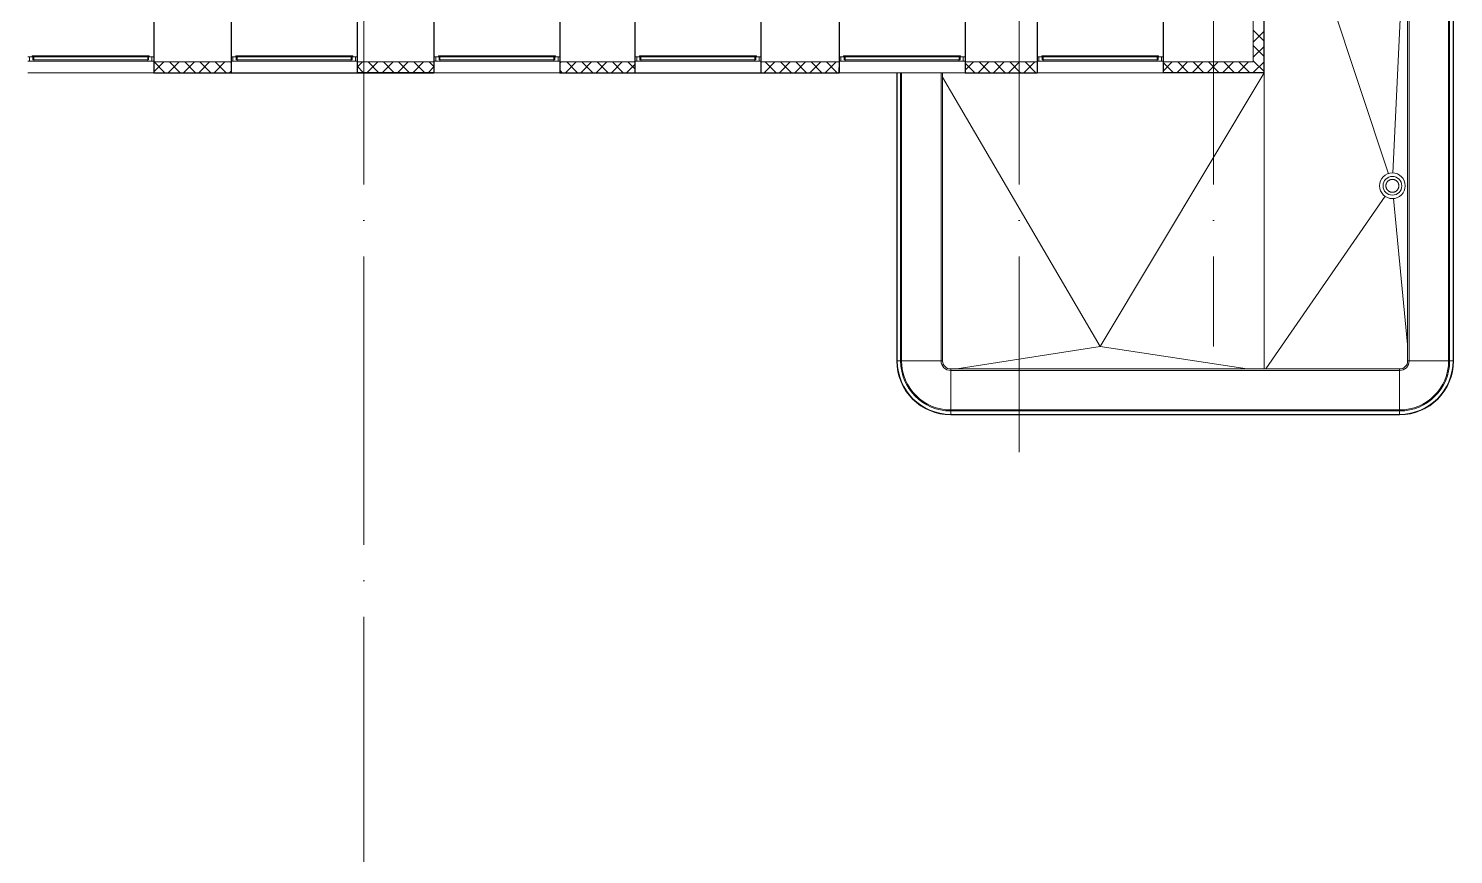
# Model space of a CAD drawing. Header units: millimetres. Extents: x -1073752 to 1436911, y -1379358 to 94781.
# Drawn here: x -878302 to -858517, y -1106937 to -1095475 of the extents above; entities that cross this region are included whole.
import ezdxf

# ---------------------------------------------------------------- set-up
doc = ezdxf.new("R2010")
doc.units = ezdxf.units.MM
doc.linetypes.add('ADSK_Линия сетки', pattern=[25, 20, -2.5, 0, -2.5])
for name, color, linetype, lineweight in [('_ Окна', 7, 'Continuous', 9), ('Крыша', 7, 'Continuous', 9), ('Оборудование', 7, 'Continuous', 18), ('Ограждение', 252, 'Continuous', 9), ('Окна', 7, 'Continuous', 9), ('Оси', 252, 'Continuous', 9), ('Стены внутренние', 7, 'Continuous', 18), ('Стены наружные', 7, 'Continuous', 18), ('Стены штриховка', 7, 'Continuous', 9)]:
    doc.layers.add(name, color=color, linetype=linetype, lineweight=lineweight)

# ---------------------------------------------------------------- blocks, each defined once
blk = doc.blocks.new('3 этаж')
at = {"layer": '_ Окна', "color": 251, "true_color": 0x636466}
for p, q in [((288306, 17355), (288281, 17355)), ((288281, 17297), (288306, 17297)), ((288306, 17297), (288306, 17355)), ((290031, 17355), (290006, 17355)), ((290006, 17355), (290006, 17297)), ((290006, 17297), (290031, 17297)), ((291131, 17355), (291106, 17355)), ((291106, 17297), (291131, 17297)), ((291131, 17297), (291131, 17355)), ((292856, 17355), (292831, 17355)), ((292831, 17355), (292831, 17297)), ((292831, 17297), (292856, 17297)), ((293946, 17355), (293921, 17355)), ((293921, 17297), (293946, 17297)), ((293946, 17297), (293946, 17355)), ((295671, 17355), (295646, 17355)), ((295646, 17355), (295646, 17297)), ((295646, 17297), (295671, 17297)), ((296736, 17355), (296711, 17355)), ((296711, 17297), (296736, 17297)), ((296736, 17297), (296736, 17355)), ((298461, 17355), (298436, 17355)), ((298436, 17355), (298436, 17297)), ((298436, 17297), (298461, 17297)), ((299571, 17355), (299546, 17355)), ((299546, 17297), (299571, 17297)), ((299571, 17297), (299571, 17355)), ((301296, 17355), (301271, 17355)), ((301271, 17355), (301271, 17297)), ((301271, 17297), (301296, 17297)), ((302321, 17355), (302296, 17355)), ((302296, 17297), (302321, 17297)), ((302321, 17297), (302321, 17355)), ((304046, 17355), (304021, 17355)), ((304021, 17355), (304021, 17297)), ((304021, 17297), (304046, 17297))]:
    blk.add_line(p, q, dxfattribs=at)
at = {"layer": '_ Окна', "color": 251, "lineweight": 18, "true_color": 0x636466}
for p, q in [((288344, 17355), (288306, 17355)), ((288306, 17355), (288306, 17297)), ((288306, 17297), (288365, 17297)), ((288352, 17314), (288352, 17355)), ((288364, 17314), (288352, 17314)), ((288365, 17297), (288370, 17314)), ((289942, 17314), (289946, 17297)), ((289946, 17297), (290006, 17297)), ((289960, 17314), (289948, 17314)), ((289960, 17355), (289960, 17314)), ((290006, 17355), (289968, 17355)), ((290006, 17297), (290006, 17355)), ((291169, 17355), (291131, 17355)), ((291131, 17355), (291131, 17297)), ((291131, 17297), (291190, 17297)), ((291177, 17314), (291177, 17355)), ((291189, 17314), (291177, 17314)), ((291190, 17297), (291195, 17314)), ((292767, 17314), (292771, 17297)), ((292771, 17297), (292831, 17297)), ((292785, 17314), (292773, 17314)), ((292785, 17355), (292785, 17314)), ((292831, 17355), (292793, 17355)), ((292831, 17297), (292831, 17355)), ((293984, 17355), (293946, 17355)), ((293946, 17355), (293946, 17297)), ((293946, 17297), (294005, 17297)), ((293992, 17314), (293992, 17355)), ((294004, 17314), (293992, 17314)), ((294005, 17297), (294010, 17314)), ((295582, 17314), (295586, 17297)), ((295586, 17297), (295646, 17297)), ((295600, 17314), (295588, 17314)), ((295600, 17355), (295600, 17314)), ((295646, 17355), (295608, 17355)), ((295646, 17297), (295646, 17355)), ((296774, 17355), (296736, 17355)), ((296736, 17355), (296736, 17297)), ((296736, 17297), (296795, 17297)), ((296782, 17314), (296782, 17355)), ((296794, 17314), (296782, 17314)), ((296795, 17297), (296800, 17314)), ((298372, 17314), (298376, 17297)), ((298376, 17297), (298436, 17297)), ((298390, 17314), (298378, 17314)), ((298390, 17355), (298390, 17314)), ((298436, 17355), (298398, 17355)), ((298436, 17297), (298436, 17355)), ((299609, 17355), (299571, 17355)), ((299571, 17355), (299571, 17297)), ((299571, 17297), (299630, 17297)), ((299617, 17314), (299617, 17355)), ((299629, 17314), (299617, 17314)), ((299630, 17297), (299635, 17314)), ((301207, 17314), (301211, 17297)), ((301211, 17297), (301271, 17297)), ((301225, 17314), (301213, 17314)), ((301225, 17355), (301225, 17314)), ((301271, 17355), (301233, 17355)), ((301271, 17297), (301271, 17355)), ((302359, 17355), (302321, 17355)), ((302321, 17355), (302321, 17297)), ((302321, 17297), (302380, 17297)), ((302367, 17314), (302367, 17355)), ((302379, 17314), (302367, 17314)), ((302380, 17297), (302385, 17314)), ((303957, 17314), (303961, 17297)), ((303961, 17297), (304021, 17297)), ((303975, 17314), (303963, 17314)), ((303975, 17355), (303975, 17314)), ((304021, 17355), (303983, 17355)), ((304021, 17297), (304021, 17355))]:
    blk.add_line(p, q, dxfattribs=at)
at = {"layer": 'Крыша', "color": 251, "true_color": 0x636466}
for p, q in [((305448, 20927), (307172, 15734)), ((307236, 15743), (307440, 20143)), ((303173, 13335), (300984, 17073)), ((305448, 17135), (303173, 13335)), ((305446, 17135), (305448, 17135)), ((305448, 17135), (305448, 17135)), ((305448, 17135), (305448, 13025)), ((307128, 15422), (305473, 13025)), ((307245, 15391), (307440, 13365)), ((307440, 13365), (307245, 15391)), ((303173, 13335), (301181, 13025)), ((305210, 13025), (303173, 13335))]:
    blk.add_line(p, q, dxfattribs=at)
at = {"layer": 'Оборудование', "color": 251, "true_color": 0x636466}
for p, q in [((307164, 15630), (307162, 15627)), ((307167, 15632), (307164, 15630)), ((307170, 15635), (307167, 15632)), ((307172, 15637), (307170, 15635)), ((307175, 15639), (307172, 15637)), ((307178, 15641), (307175, 15639)), ((307181, 15643), (307178, 15641)), ((307184, 15645), (307181, 15643)), ((307188, 15647), (307184, 15645)), ((307191, 15648), (307188, 15647)), ((307194, 15650), (307191, 15648)), ((307197, 15651), (307194, 15650)), ((307201, 15652), (307197, 15651)), ((307204, 15653), (307201, 15652)), ((307208, 15654), (307204, 15653)), ((307211, 15655), (307208, 15654)), ((307215, 15655), (307211, 15655)), ((307218, 15656), (307215, 15655)), ((307222, 15656), (307218, 15656)), ((307226, 15656), (307222, 15656)), ((307229, 15656), (307226, 15656)), ((307233, 15656), (307229, 15656)), ((307236, 15656), (307233, 15656)), ((307240, 15656), (307236, 15656)), ((307243, 15655), (307240, 15656)), ((307247, 15654), (307243, 15655)), ((307250, 15654), (307247, 15654)), ((307254, 15653), (307250, 15654)), ((307257, 15652), (307254, 15653)), ((307261, 15650), (307257, 15652)), ((307264, 15649), (307261, 15650)), ((307267, 15647), (307264, 15649)), ((307270, 15646), (307267, 15647)), ((307274, 15644), (307270, 15646)), ((307277, 15642), (307274, 15644)), ((307280, 15640), (307277, 15642)), ((307283, 15638), (307280, 15640)), ((307285, 15636), (307283, 15638)), ((307288, 15633), (307285, 15636)), ((307291, 15631), (307288, 15633)), ((307293, 15628), (307291, 15631)), ((307139, 15576), (307138, 15572)), ((307138, 15572), (307138, 15568)), ((307138, 15568), (307138, 15567)), ((307138, 15567), (307138, 15563)), ((307138, 15563), (307139, 15559)), ((307140, 15583), (307139, 15579)), ((307139, 15579), (307139, 15576)), ((307139, 15559), (307139, 15556)), ((307139, 15556), (307139, 15552)), ((307139, 15552), (307140, 15549)), ((307141, 15590), (307140, 15586)), ((307140, 15586), (307140, 15583)), ((307140, 15549), (307141, 15545)), ((307142, 15593), (307141, 15590)), ((307141, 15545), (307142, 15542)), ((307143, 15597), (307142, 15593)), ((307142, 15542), (307143, 15538)), ((307145, 15600), (307143, 15597)), ((307143, 15538), (307144, 15535)), ((307144, 15535), (307145, 15532)), ((307146, 15603), (307145, 15600)), ((307145, 15532), (307147, 15528)), ((307148, 15607), (307146, 15603)), ((307147, 15528), (307148, 15525)), ((307149, 15610), (307148, 15607)), ((307148, 15525), (307150, 15522)), ((307151, 15613), (307149, 15610)), ((307150, 15522), (307152, 15519)), ((307153, 15616), (307151, 15613)), ((307152, 15519), (307154, 15516)), ((307155, 15619), (307153, 15616)), ((307154, 15516), (307156, 15513)), ((307157, 15622), (307155, 15619)), ((307156, 15513), (307158, 15510)), ((307159, 15625), (307157, 15622)), ((307158, 15510), (307161, 15507)), ((307162, 15627), (307159, 15625)), ((307161, 15507), (307163, 15505)), ((307163, 15505), (307166, 15502)), ((307166, 15502), (307168, 15500)), ((307168, 15500), (307171, 15497)), ((307171, 15497), (307174, 15495)), ((307174, 15495), (307177, 15493)), ((307177, 15493), (307180, 15491)), ((307180, 15491), (307183, 15489)), ((307183, 15489), (307186, 15487)), ((307186, 15487), (307189, 15486)), ((307189, 15486), (307192, 15484)), ((307192, 15484), (307196, 15483)), ((307196, 15483), (307199, 15482)), ((307199, 15482), (307202, 15480)), ((307202, 15480), (307206, 15479)), ((307206, 15479), (307209, 15479)), ((307209, 15479), (307213, 15478)), ((307213, 15478), (307216, 15477)), ((307216, 15477), (307220, 15477)), ((307220, 15477), (307224, 15477)), ((307224, 15477), (307227, 15477)), ((307227, 15477), (307231, 15477)), ((307231, 15477), (307234, 15477)), ((307234, 15477), (307238, 15477)), ((307238, 15477), (307241, 15478)), ((307241, 15478), (307245, 15478)), ((307245, 15478), (307249, 15479)), ((307249, 15479), (307252, 15480)), ((307252, 15480), (307255, 15481)), ((307255, 15481), (307259, 15482)), ((307259, 15482), (307262, 15483)), ((307262, 15483), (307266, 15485)), ((307266, 15485), (307269, 15486)), ((307269, 15486), (307272, 15488)), ((307272, 15488), (307275, 15490)), ((307275, 15490), (307278, 15492)), ((307278, 15492), (307281, 15494)), ((307281, 15494), (307284, 15496)), ((307284, 15496), (307287, 15498)), ((307287, 15498), (307289, 15501)), ((307289, 15501), (307292, 15503)), ((307292, 15503), (307294, 15506)), ((307296, 15626), (307293, 15628)), ((307294, 15506), (307297, 15509)), ((307298, 15623), (307296, 15626)), ((307297, 15509), (307299, 15511)), ((307300, 15620), (307298, 15623)), ((307299, 15511), (307301, 15514)), ((307302, 15617), (307300, 15620)), ((307301, 15514), (307303, 15517)), ((307304, 15614), (307302, 15617)), ((307303, 15517), (307305, 15520)), ((307306, 15611), (307304, 15614)), ((307305, 15520), (307307, 15523)), ((307308, 15608), (307306, 15611)), ((307307, 15523), (307309, 15527)), ((307309, 15605), (307308, 15608)), ((307311, 15602), (307309, 15605)), ((307309, 15527), (307310, 15530)), ((307310, 15530), (307312, 15533)), ((307312, 15598), (307311, 15602)), ((307313, 15595), (307312, 15598)), ((307312, 15533), (307313, 15536)), ((307315, 15591), (307313, 15595)), ((307313, 15536), (307314, 15540)), ((307314, 15540), (307315, 15543)), ((307315, 15588), (307315, 15591)), ((307316, 15584), (307315, 15588)), ((307315, 15543), (307316, 15547)), ((307317, 15581), (307316, 15584)), ((307316, 15547), (307317, 15550)), ((307317, 15577), (307317, 15581)), ((307318, 15574), (307317, 15577)), ((307317, 15554), (307318, 15557)), ((307317, 15550), (307317, 15554)), ((307318, 15570), (307318, 15574)), ((307318, 15567), (307318, 15570)), ((307318, 15565), (307318, 15567)), ((307318, 15561), (307318, 15565)), ((307318, 15557), (307318, 15561))]:
    blk.add_line(p, q, dxfattribs=at)
for radius, start, end in [(178, 0, 180), (130, 0, 180), (178, 180, 0), (130, 180, 0)]:
    blk.add_arc((307228, 15567), radius, start, end, dxfattribs=at)
at = {"layer": 'Ограждение', "color": 251, "true_color": 0x636466}
for p, q in [((307440, 13137), (307440, 27939)), ((307461, 13137), (307461, 27939)), ((308009, 13137), (308009, 27939)), ((308023, 13137), (308023, 27939)), ((308070, 13137), (308070, 27939)), ((308077, 13137), (308077, 27939)), ((300347, 17135), (300347, 13137)), ((300354, 17135), (300354, 13137)), ((300401, 17135), (300401, 13137)), ((300415, 17135), (300415, 13137)), ((300963, 17135), (300963, 13137)), ((300984, 17135), (300984, 13137)), ((300354, 13137), (300347, 13137)), ((300401, 13137), (300354, 13137)), ((300415, 13137), (300401, 13137)), ((300963, 13137), (300415, 13137)), ((300984, 13137), (300963, 13137)), ((307440, 13137), (307461, 13137)), ((307461, 13137), (308009, 13137)), ((308009, 13137), (308023, 13137)), ((308023, 13137), (308070, 13137)), ((308070, 13137), (308077, 13137)), ((301096, 13025), (307328, 13025)), ((301096, 13025), (301096, 13004)), ((301096, 13004), (307328, 13004)), ((301096, 13004), (301096, 12456)), ((307328, 13025), (307328, 13004)), ((307328, 13004), (307328, 12456)), ((301096, 12456), (307328, 12456)), ((301096, 12456), (301096, 12442)), ((301096, 12442), (307328, 12442)), ((301096, 12442), (301096, 12394)), ((301096, 12394), (307328, 12394)), ((301096, 12394), (301096, 12388)), ((301096, 12388), (307328, 12388)), ((307328, 12456), (307328, 12442)), ((307328, 12442), (307328, 12394)), ((307328, 12394), (307328, 12388))]:
    blk.add_line(p, q, dxfattribs=at)
for centre, radius, start, end in [((301096, 13137), 749, 180, 270), ((301096, 13137), 742, 180, 270), ((301096, 13137), 695, 180, 270), ((301096, 13137), 681, 180, 270), ((301096, 13137), 133, 180, 270), ((301096, 13137), 112, 180, 270), ((307328, 13137), 133, 270, 0), ((307328, 13137), 681, 270, 0), ((307328, 13137), 695, 270, 0), ((307328, 13137), 742, 270, 0), ((307328, 13137), 749, 270, 0), ((307328, 13137), 112, 270, 0)]:
    blk.add_arc(centre, radius, start, end, dxfattribs=at)
at = {"layer": 'Окна', "color": 251, "true_color": 0x636466}
for p, q in [((288344, 17372), (289968, 17372)), ((288344, 17355), (288344, 17372)), ((289968, 17355), (288344, 17355)), ((288364, 17314), (288364, 17355)), ((289948, 17314), (288364, 17314)), ((288365, 17297), (289946, 17297)), ((289948, 17355), (289948, 17314)), ((289968, 17372), (289968, 17355)), ((291169, 17372), (292793, 17372)), ((291169, 17355), (291169, 17372)), ((292793, 17355), (291169, 17355)), ((291189, 17314), (291189, 17355)), ((292773, 17314), (291189, 17314)), ((291190, 17297), (292771, 17297)), ((292773, 17355), (292773, 17314)), ((292793, 17372), (292793, 17355)), ((293984, 17372), (295608, 17372)), ((293984, 17355), (293984, 17372)), ((295608, 17355), (293984, 17355)), ((294004, 17314), (294004, 17355)), ((295588, 17314), (294004, 17314)), ((294005, 17297), (295586, 17297)), ((295588, 17355), (295588, 17314)), ((295608, 17372), (295608, 17355)), ((296774, 17372), (298398, 17372)), ((296774, 17355), (296774, 17372)), ((298398, 17355), (296774, 17355)), ((296794, 17314), (296794, 17355)), ((298378, 17314), (296794, 17314)), ((296795, 17297), (298376, 17297)), ((298378, 17355), (298378, 17314)), ((298398, 17372), (298398, 17355)), ((299609, 17372), (301233, 17372)), ((299609, 17355), (299609, 17372)), ((301233, 17355), (299609, 17355)), ((299629, 17314), (299629, 17355)), ((301213, 17314), (299629, 17314)), ((299630, 17297), (301211, 17297)), ((301213, 17355), (301213, 17314)), ((301233, 17372), (301233, 17355)), ((302359, 17372), (303983, 17372)), ((302359, 17355), (302359, 17372)), ((303983, 17355), (302359, 17355)), ((302379, 17314), (302379, 17355)), ((303963, 17314), (302379, 17314)), ((302380, 17297), (303961, 17297)), ((303963, 17355), (303963, 17314)), ((303983, 17372), (303983, 17355))]:
    blk.add_line(p, q, dxfattribs=at)
at = {"layer": 'Оси', "color": 251, "linetype": 'ADSK_Линия сетки', "ltscale": 200, "true_color": 0x636466}
for p, q in [((292946, 34587), (292946, -31390)), ((302046, 34587), (302046, 11871)), ((304746, 34587), (304746, 13337))]:
    blk.add_line(p, q, dxfattribs=at)
at = {"layer": 'Стены внутренние', "color": 251, "lineweight": 30, "true_color": 0x636466}
for p, q in [((305448, 17135), (305448, 29939)), ((290031, 17837), (290031, 17287)), ((291106, 17837), (291106, 17287)), ((292856, 17837), (292856, 17287)), ((293921, 17837), (293921, 17287)), ((295671, 17837), (295671, 17287)), ((296711, 17837), (296711, 17287)), ((298461, 17837), (298461, 17287)), ((299546, 17837), (299546, 17287)), ((301296, 17837), (301296, 17287)), ((302296, 17837), (302296, 17287)), ((304046, 17837), (304046, 17287)), ((290031, 17287), (290031, 17135)), ((291106, 17287), (291106, 17135)), ((292856, 17287), (292856, 17135)), ((293921, 17287), (293921, 17135)), ((295671, 17287), (295671, 17135)), ((296711, 17287), (296711, 17135)), ((298461, 17287), (298461, 17135)), ((299546, 17287), (299546, 17135)), ((301296, 17287), (301296, 17135)), ((302296, 17287), (302296, 17135)), ((304046, 17287), (304046, 17135)), ((290031, 17135), (291106, 17135)), ((293921, 17135), (292856, 17135)), ((295671, 17135), (296711, 17135)), ((298461, 17135), (299546, 17135)), ((301296, 17135), (302296, 17135)), ((305448, 17135), (304046, 17135))]:
    blk.add_line(p, q, dxfattribs=at)
at = {"layer": 'Стены внутренние', "color": 251, "true_color": 0x636466}
for p, q in [((305296, 17287), (305296, 29787)), ((290031, 17287), (291106, 17287)), ((291106, 17287), (290031, 17287)), ((292856, 17287), (293921, 17287)), ((293921, 17287), (292856, 17287)), ((295671, 17287), (296711, 17287)), ((296711, 17287), (295671, 17287)), ((298461, 17287), (299546, 17287)), ((299546, 17287), (298461, 17287)), ((301296, 17287), (302296, 17287)), ((302296, 17287), (301296, 17287)), ((304046, 17287), (305296, 17287)), ((304746, 17287), (304046, 17287)), ((290031, 17135), (288281, 17135)), ((292856, 17135), (291106, 17135)), ((295671, 17135), (293921, 17135)), ((298461, 17135), (296711, 17135)), ((301296, 17135), (299546, 17135)), ((304046, 17135), (302296, 17135))]:
    blk.add_line(p, q, dxfattribs=at)
at = {"layer": 'Стены внутренние', "color": 251, "linetype": 'Continuous', "lineweight": 9, "true_color": 0x636466}
for p, q in [((305446, 17575), (305296, 17725)), ((305296, 17562), (305446, 17712)), ((305446, 17363), (305296, 17513)), ((305296, 17350), (305446, 17500)), ((305448, 17548), (305446, 17551)), ((305446, 17411), (305448, 17411)), ((290033, 17149), (290171, 17287)), ((290187, 17137), (290037, 17287)), ((290233, 17137), (290383, 17287)), ((290399, 17137), (290249, 17287)), ((290445, 17137), (290595, 17287)), ((290611, 17137), (290461, 17287)), ((290657, 17137), (290807, 17287)), ((290823, 17137), (290673, 17287)), ((290869, 17137), (291019, 17287)), ((291035, 17137), (290885, 17287)), ((291106, 17278), (291097, 17287)), ((292856, 17214), (292928, 17287)), ((292944, 17137), (292856, 17225)), ((292991, 17137), (293141, 17287)), ((293156, 17137), (293006, 17287)), ((293203, 17137), (293353, 17287)), ((293369, 17137), (293219, 17287)), ((293415, 17137), (293565, 17287)), ((293581, 17137), (293431, 17287)), ((293627, 17137), (293777, 17287)), ((293793, 17137), (293643, 17287)), ((293839, 17137), (293921, 17218)), ((293921, 17221), (293855, 17287)), ((295671, 17271), (295686, 17287)), ((295748, 17137), (295898, 17287)), ((295914, 17137), (295764, 17287)), ((295960, 17137), (296110, 17287)), ((296126, 17137), (295976, 17287)), ((296173, 17137), (296323, 17287)), ((296338, 17137), (296188, 17287)), ((296385, 17137), (296535, 17287)), ((296550, 17137), (296400, 17287)), ((296597, 17137), (296711, 17251)), ((296709, 17190), (296613, 17287)), ((298506, 17137), (298656, 17287)), ((298672, 17137), (298522, 17287)), ((298718, 17137), (298868, 17287)), ((298884, 17137), (298734, 17287)), ((298930, 17137), (299080, 17287)), ((299096, 17137), (298946, 17287)), ((299142, 17137), (299292, 17287)), ((299308, 17137), (299158, 17287)), ((299355, 17137), (299505, 17287)), ((299520, 17137), (299370, 17287)), ((301430, 17137), (301296, 17270)), ((301298, 17171), (301414, 17287)), ((301476, 17137), (301626, 17287)), ((301642, 17137), (301492, 17287)), ((301688, 17137), (301838, 17287)), ((301854, 17137), (301704, 17287)), ((301900, 17137), (302050, 17287)), ((302066, 17137), (301916, 17287)), ((302112, 17137), (302262, 17287)), ((302278, 17137), (302128, 17287)), ((304187, 17137), (304046, 17278)), ((304048, 17163), (304171, 17287)), ((304234, 17137), (304384, 17287)), ((304399, 17137), (304249, 17287)), ((304446, 17137), (304596, 17287)), ((304611, 17137), (304461, 17287)), ((304658, 17137), (304808, 17287)), ((304824, 17137), (304674, 17287)), ((304870, 17137), (305020, 17287)), ((305036, 17137), (304886, 17287)), ((305082, 17137), (305232, 17287)), ((305248, 17137), (305098, 17287)), ((305446, 17151), (305296, 17301)), ((305296, 17138), (305446, 17288)), ((305448, 17289), (305446, 17285)), ((290109, 17137), (290107, 17135)), ((290318, 17135), (290317, 17137)), ((291081, 17137), (291104, 17159)), ((292858, 17205), (292856, 17209)), ((292924, 17137), (292923, 17135)), ((293133, 17135), (293132, 17137)), ((295671, 17208), (295673, 17208)), ((295702, 17137), (295673, 17166)), ((299468, 17135), (299467, 17137)), ((304539, 17137), (304537, 17135)), ((304748, 17135), (304747, 17137)), ((305294, 17137), (305296, 17138)), ((305446, 17208), (305448, 17208))]:
    blk.add_line(p, q, dxfattribs=at)
at = {"layer": 'Стены наружные', "color": 251, "true_color": 0x636466}
for p, q in [((290031, 17130), (290031, 17135)), ((290566, 17130), (290031, 17130)), ((290566, 17129), (290031, 17129)), ((290566, 17130), (290566, 17135)), ((290585, 17130), (290585, 17135)), ((293391, 17130), (290585, 17130)), ((293391, 17134), (293921, 17134)), ((293391, 17129), (293391, 17134)), ((293921, 17129), (293391, 17129)), ((293921, 17134), (293921, 17129)), ((296191, 17135), (296191, 17130)), ((299003, 17130), (296191, 17130)), ((296206, 17130), (296206, 17135)), ((296711, 17135), (296711, 17130)), ((298461, 17130), (298461, 17135)), ((299003, 17130), (299003, 17135)), ((301771, 17134), (302296, 17134)), ((301771, 17129), (301771, 17134)), ((302296, 17129), (301771, 17129)), ((302296, 17134), (302296, 17129))]:
    blk.add_line(p, q, dxfattribs=at)
at = {"layer": 'Стены штриховка', "color": 251, "true_color": 0x636466}
for p, q in [((305446, 17135), (305446, 29939)), ((305296, 17287), (304746, 17287)), ((290033, 17211), (290031, 17211)), ((290033, 17137), (290033, 17211)), ((291104, 17137), (290033, 17137)), ((291104, 17211), (291104, 17137)), ((291106, 17211), (291104, 17211)), ((292858, 17211), (292856, 17211)), ((292858, 17137), (292858, 17211)), ((293919, 17137), (292858, 17137)), ((293919, 17211), (293919, 17137)), ((293921, 17211), (293919, 17211)), ((295673, 17211), (295671, 17211)), ((295673, 17137), (295673, 17211)), ((296709, 17137), (295673, 17137)), ((296709, 17211), (296709, 17137)), ((296711, 17211), (296709, 17211)), ((298463, 17211), (298461, 17211)), ((298463, 17137), (298463, 17211)), ((299544, 17137), (298463, 17137)), ((299544, 17211), (299544, 17137)), ((299546, 17211), (299544, 17211)), ((301298, 17211), (301296, 17211)), ((301298, 17137), (301298, 17211)), ((302294, 17137), (301298, 17137)), ((302294, 17211), (302294, 17137)), ((302296, 17211), (302294, 17211)), ((304048, 17211), (304046, 17211)), ((304048, 17137), (304048, 17211)), ((305448, 17137), (304048, 17137))]:
    blk.add_line(p, q, dxfattribs=at)

msp = doc.modelspace()

# ---------------------------------------------------------------- block references
msp.add_blockref('3 этаж', (-1166593.9, -1113224.3))

doc.saveas('drawing.dxf')
